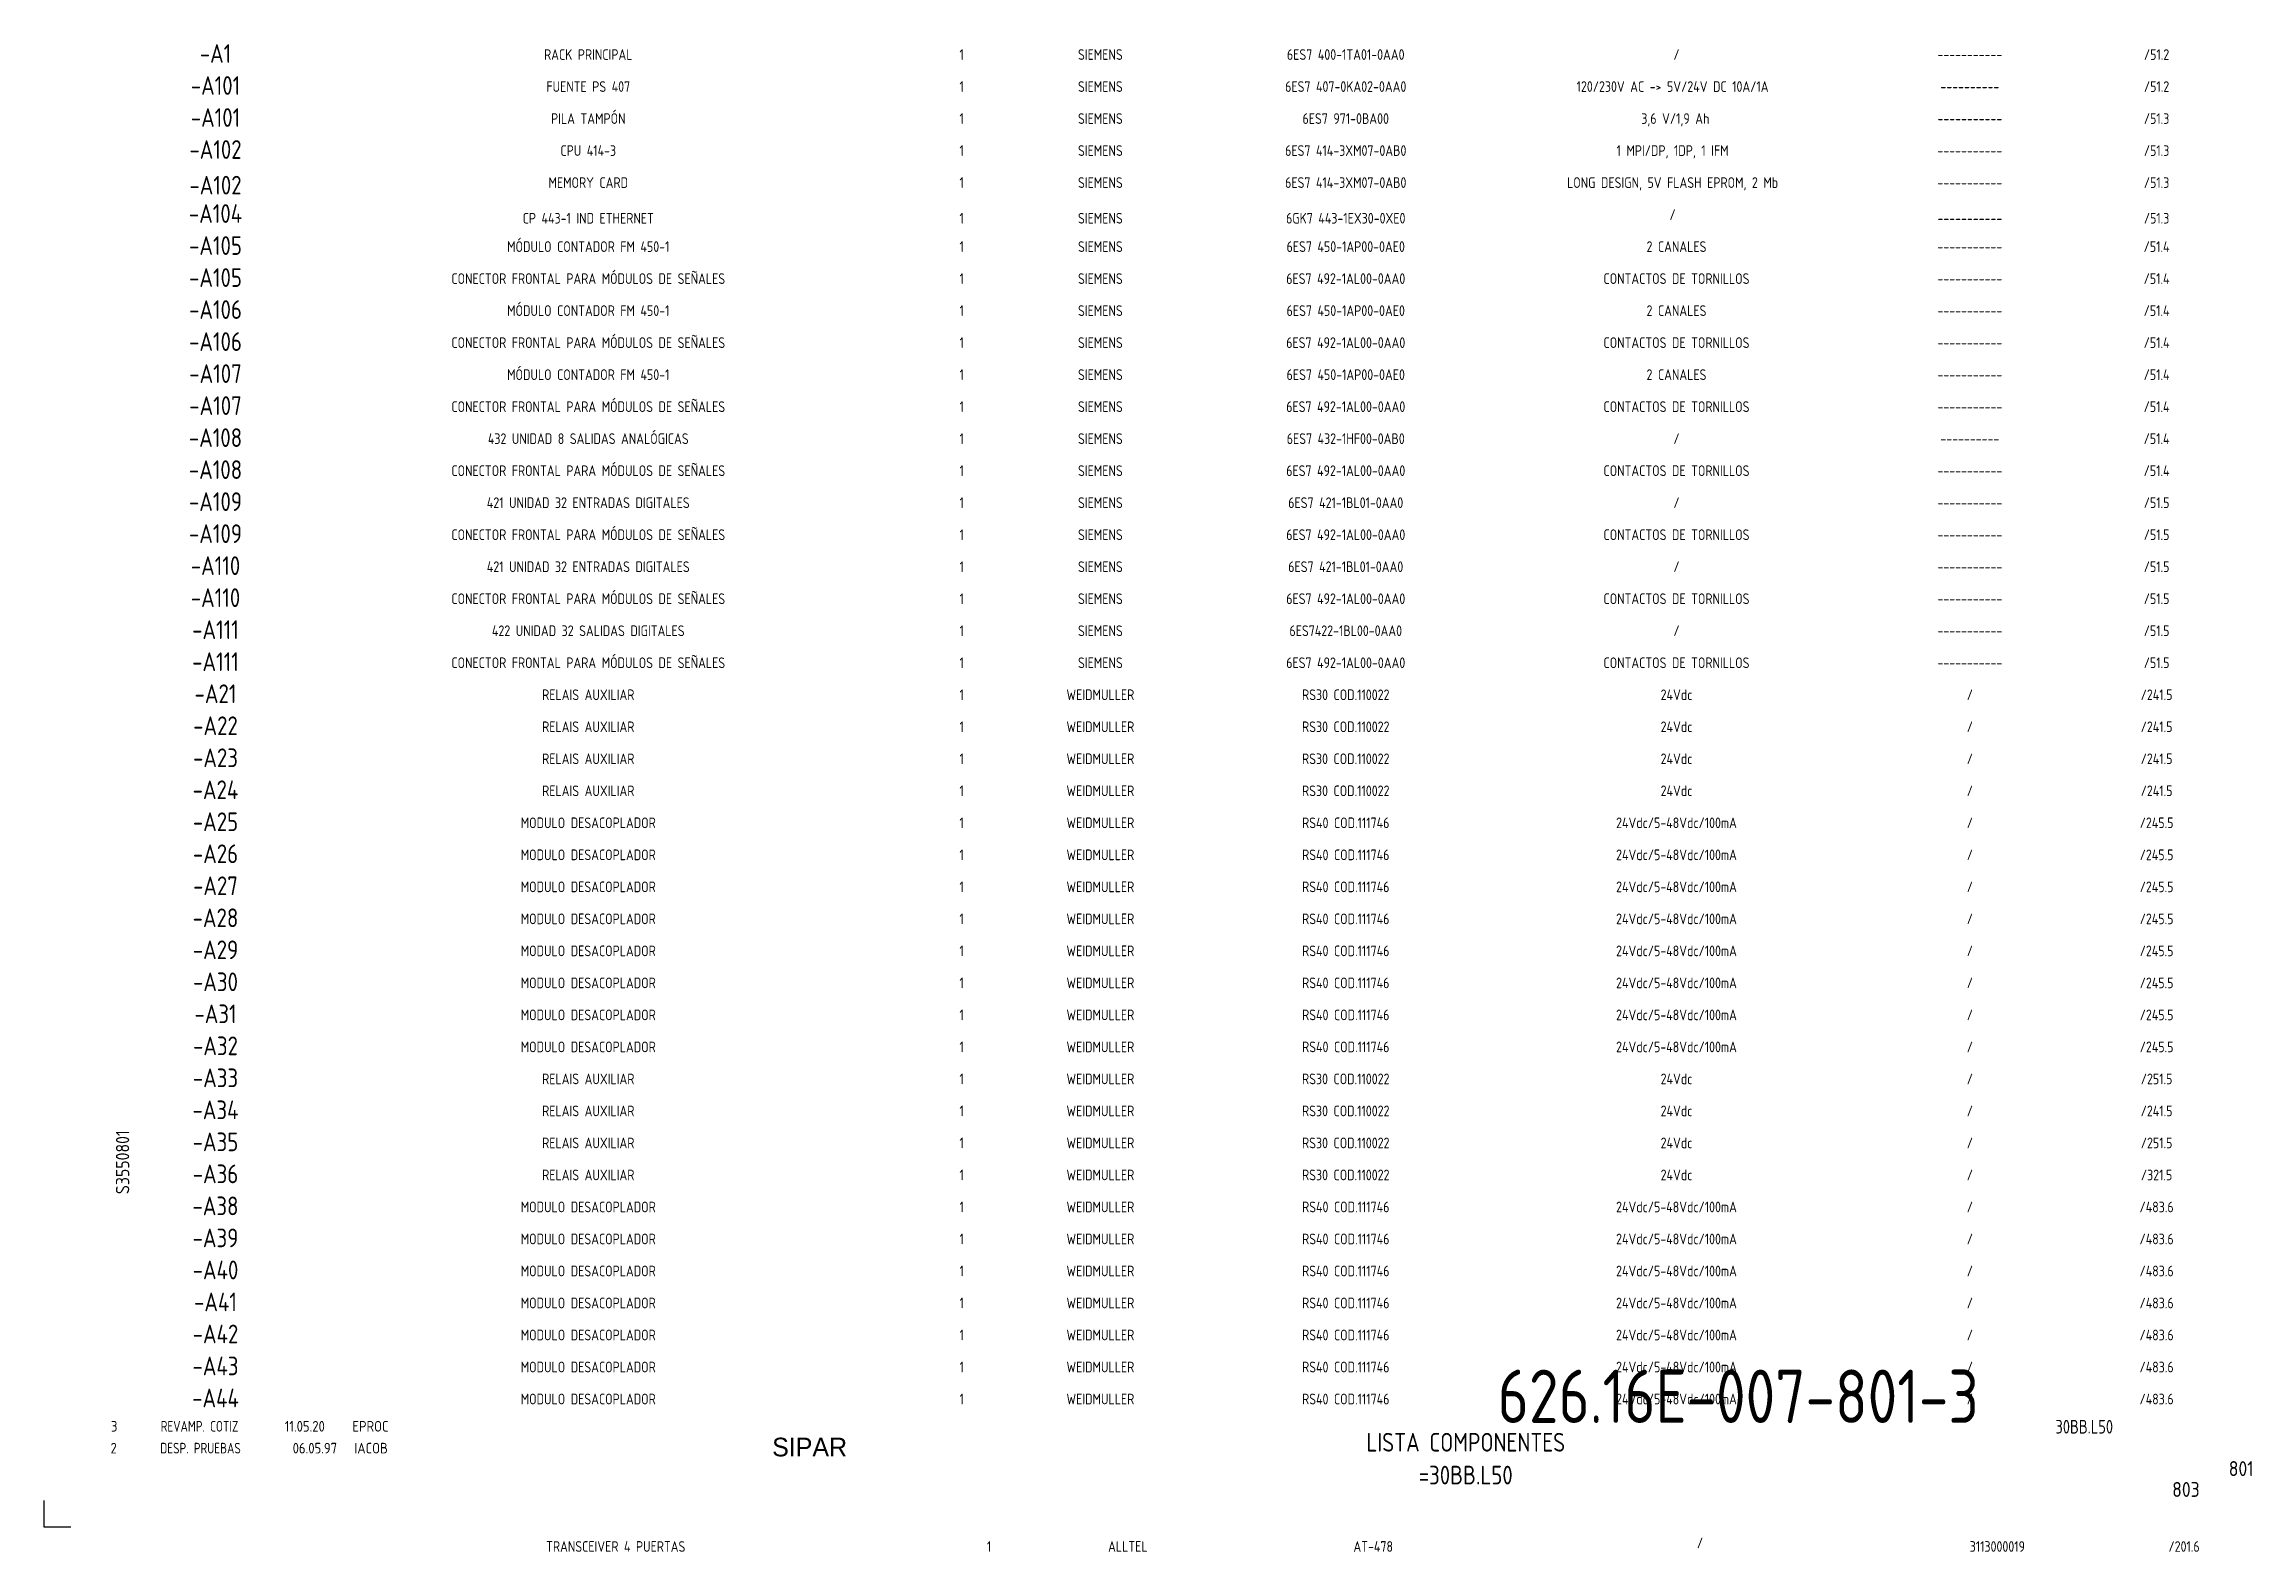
# Model space of a CAD drawing. Extents: x 0 to 414, y -5 to 278.
import ezdxf
from ezdxf.enums import TextEntityAlignment as Align

# ---------------------------------------------------------------- set-up
doc = ezdxf.new("R2010")
doc.units = 0
doc.header["$LTSCALE"] = 6
doc.header["$MEASUREMENT"] = 0
doc.layers.get('0').update_dxf_attribs({"linetype": 'CONTINUOUS'})
doc.layers.add('CART', color=7, linetype='CONTINUOUS')
doc.styles.add('DIN', font='DIN', dxfattribs={"width": 0.85})
doc.styles.add('X', font='UNIV.SHX', dxfattribs={"height": 3.5})

# ---------------------------------------------------------------- blocks, each defined once
blk = doc.blocks.new('REV2')
at = {"color": 3, "style": 'DIN'}
for s, width, p in [('2', 0.9, (12.45, 13.79)), ('DESP. PRUEBAS', 0.8, (21.76, 13.79)), ('06.05.97', 0.9, (46.59, 13.79)), ('IACOB', 0.9, (58.16, 13.79))]:
    blk.add_text(s, height=2, dxfattribs=dict(at, width=width)).set_placement(p)

msp = doc.modelspace()

# ---------------------------------------------------------------- linework, layer by layer
at = {"color": 7}
msp.add_lwpolyline([(5, 0), (0, 0), (0, 5)], dxfattribs=at)

# ---------------------------------------------------------------- block references
at = {"linetype": 'Continuous'}
msp.add_blockref('REV2', (0, 0), dxfattribs=at)

# ---------------------------------------------------------------- texts
at = {"color": 3, "style": 'DIN', "width": 0.85}
for s, p in [('-A1', (32.12, 274.45)), ('-A101', (32.12, 268.45)), ('-A101', (32.12, 262.45)), ('-A102', (32.12, 256.45)), ('-A102', (32.12, 249.77)), ('-A104', (32.12, 244.45)), ('-A105', (32.12, 238.45)), ('-A105', (32.12, 232.45)), ('-A106', (32.12, 226.45)), ('-A106', (32.12, 220.45)), ('-A107', (32.12, 214.45)), ('-A107', (32.12, 208.45)), ('-A108', (32.12, 202.45)), ('-A108', (32.12, 196.45)), ('-A109', (32.12, 190.45)), ('-A109', (32.12, 184.45)), ('-A110', (32.12, 178.45)), ('-A110', (32.12, 172.45)), ('-A111', (32.12, 166.45)), ('-A111', (32.12, 160.45)), ('-A21', (32.12, 154.45)), ('-A22', (32.12, 148.45)), ('-A23', (32.12, 142.45)), ('-A24', (32.12, 136.45)), ('-A25', (32.12, 130.45)), ('-A26', (32.12, 124.45)), ('-A27', (32.12, 118.45)), ('-A28', (32.12, 112.45)), ('-A29', (32.12, 106.45)), ('-A30', (32.12, 100.45)), ('-A31', (32.12, 94.45)), ('-A32', (32.12, 88.45)), ('-A33', (32.12, 82.45)), ('-A34', (32.12, 76.45)), ('-A35', (32.12, 70.45)), ('-A36', (32.12, 64.45)), ('-A38', (32.12, 58.45)), ('-A39', (32.12, 52.45)), ('-A40', (32.12, 46.45)), ('-A41', (32.12, 40.45)), ('-A42', (32.12, 34.45)), ('-A43', (32.12, 28.45)), ('-A44', (32.12, 22.45))]:
    msp.add_text(s, height=3.5, dxfattribs=at).set_placement(p, align=Align.CENTER)
at = {"style": 'DIN', "width": 0.85}
for s, p in [('RACK PRINCIPAL', (102, 275)), ('1', (172, 275)), ('SIEMENS', (198, 275)), ('6ES7 400-1TA01-0AA0', (244, 275)), ('/', (306, 275)), ('-----------', (361, 275)), ('/51.2', (396, 275)), ('FUENTE PS 407', (102, 269)), ('1', (172, 269)), ('SIEMENS', (198, 269)), ('6ES7 407-0KA02-0AA0', (244, 269)), ('120/230V AC -> 5V/24V DC 10A/1A', (305.27, 269)), ('----------', (361, 269)), ('/51.2', (396, 269)), ('PILA TAMPÓN', (102, 263)), ('1', (172, 263)), ('SIEMENS', (198, 263)), ('6ES7 971-0BA00', (244, 263)), (' 3,6 V/1,9 Ah', (305.27, 263)), ('/51.3', (396, 263)), ('-----------', (361, 263)), ('CPU 414-3', (102, 257)), ('1', (172, 257)), ('SIEMENS', (198, 257)), ('6ES7 414-3XM07-0AB0', (244, 257)), ('1 MPI/DP, 1DP, 1 IFM', (305.27, 257)), ('-----------', (361, 257)), ('/51.3', (396, 257)), ('MEMORY CARD', (102, 251)), ('1', (172, 251)), ('SIEMENS', (198, 251)), ('6ES7 414-3XM07-0AB0', (244, 251)), ('LONG DESIGN, 5V FLASH EPROM, 2 Mb', (305.27, 251)), ('/51.3', (396, 251)), ('-----------', (361, 251)), ('CP 443-1 IND ETHERNET', (102, 244.32)), ('1', (172, 244.32)), ('SIEMENS', (198, 244.32)), ('6GK7 443-1EX30-0XE0', (244, 244.32)), ('/', (305.27, 245)), ('-----------', (361, 244.32)), ('/51.3', (396, 244.32)), ('MÓDULO CONTADOR FM 450-1', (102, 239)), ('1', (172, 239)), ('SIEMENS', (198, 239)), ('6ES7 450-1AP00-0AE0', (244, 239)), ('2 CANALES', (306, 239)), ('/51.4', (396, 239)), ('-----------', (361, 239)), ('CONECTOR FRONTAL PARA MÓDULOS DE SEÑALES', (102, 233)), ('1', (172, 233)), ('SIEMENS', (198, 233)), ('6ES7 492-1AL00-0AA0', (244, 233)), ('CONTACTOS DE TORNILLOS', (306, 233)), ('-----------', (361, 233)), ('/51.4', (396, 233)), ('MÓDULO CONTADOR FM 450-1', (102, 227)), ('1', (172, 227)), ('SIEMENS', (198, 227)), ('6ES7 450-1AP00-0AE0', (244, 227)), ('2 CANALES', (306, 227)), ('-----------', (361, 227)), ('/51.4', (396, 227)), ('CONECTOR FRONTAL PARA MÓDULOS DE SEÑALES', (102, 221)), ('1', (172, 221)), ('SIEMENS', (198, 221)), ('6ES7 492-1AL00-0AA0', (244, 221)), ('CONTACTOS DE TORNILLOS', (306, 221)), ('-----------', (361, 221)), ('/51.4', (396, 221)), ('MÓDULO CONTADOR FM 450-1', (102, 215)), ('1', (172, 215)), ('SIEMENS', (198, 215)), ('6ES7 450-1AP00-0AE0', (244, 215)), ('2 CANALES', (306, 215)), ('-----------', (361, 215)), ('/51.4', (396, 215)), ('CONECTOR FRONTAL PARA MÓDULOS DE SEÑALES', (102, 209)), ('1', (172, 209)), ('SIEMENS', (198, 209)), ('6ES7 492-1AL00-0AA0', (244, 209)), ('CONTACTOS DE TORNILLOS', (306, 209)), ('-----------', (361, 209)), ('/51.4', (396, 209)), ('432 UNIDAD 8 SALIDAS ANALÓGICAS', (102, 203)), ('1', (172, 203)), ('SIEMENS', (198, 203)), ('6ES7 432-1HF00-0AB0', (244, 203)), ('/', (306, 203)), ('----------', (361, 203)), ('/51.4', (396, 203)), ('CONECTOR FRONTAL PARA MÓDULOS DE SEÑALES', (102, 197)), ('1', (172, 197)), ('SIEMENS', (198, 197)), ('6ES7 492-1AL00-0AA0', (244, 197)), ('CONTACTOS DE TORNILLOS', (306, 197)), ('/51.4', (396, 197)), ('-----------', (361, 197)), ('421 UNIDAD 32 ENTRADAS DIGITALES', (102, 191)), ('1', (172, 191)), ('SIEMENS', (198, 191)), ('6ES7 421-1BL01-0AA0', (244, 191)), ('/', (306, 191)), ('-----------', (361, 191)), ('/51.5', (396, 191)), ('CONECTOR FRONTAL PARA MÓDULOS DE SEÑALES', (102, 185)), ('1', (172, 185)), ('SIEMENS', (198, 185)), ('6ES7 492-1AL00-0AA0', (244, 185)), ('CONTACTOS DE TORNILLOS', (306, 185)), ('/51.5', (396, 185)), ('-----------', (361, 185)), ('421 UNIDAD 32 ENTRADAS DIGITALES', (102, 179)), ('1', (172, 179)), ('SIEMENS', (198, 179)), ('6ES7 421-1BL01-0AA0', (244, 179)), ('/', (306, 179)), ('-----------', (361, 179)), ('/51.5', (396, 179)), ('CONECTOR FRONTAL PARA MÓDULOS DE SEÑALES', (102, 173)), ('1', (172, 173)), ('SIEMENS', (198, 173)), ('6ES7 492-1AL00-0AA0', (244, 173)), ('CONTACTOS DE TORNILLOS', (306, 173)), ('-----------', (361, 173)), ('/51.5', (396, 173)), ('422 UNIDAD 32 SALIDAS DIGITALES', (102, 167)), ('1', (172, 167)), ('SIEMENS', (198, 167)), ('6ES7422-1BL00-0AA0', (244, 167)), ('/', (306, 167)), ('-----------', (361, 167)), ('/51.5', (396, 167)), ('CONECTOR FRONTAL PARA MÓDULOS DE SEÑALES', (102, 161)), ('1', (172, 161)), ('SIEMENS', (198, 161)), ('6ES7 492-1AL00-0AA0', (244, 161)), ('CONTACTOS DE TORNILLOS', (306, 161)), ('-----------', (361, 161)), ('/51.5', (396, 161)), ('RELAIS AUXILIAR', (102, 155)), ('1', (172, 155)), ('WEIDMULLER', (198, 155)), ('RS30 COD.110022', (244, 155)), ('24Vdc', (306, 155)), ('/', (361, 155)), ('/241.5', (396, 155)), ('RELAIS AUXILIAR', (102, 149)), ('1', (172, 149)), ('WEIDMULLER', (198, 149)), ('RS30 COD.110022', (244, 149)), ('24Vdc', (306, 149)), ('/', (361, 149)), ('/241.5', (396, 149)), ('RELAIS AUXILIAR', (102, 143)), ('1', (172, 143)), ('WEIDMULLER', (198, 143)), ('RS30 COD.110022', (244, 143)), ('24Vdc', (306, 143)), ('/', (361, 143)), ('/241.5', (396, 143)), ('RELAIS AUXILIAR', (102, 137)), ('1', (172, 137)), ('WEIDMULLER', (198, 137)), ('RS30 COD.110022', (244, 137)), ('24Vdc', (306, 137)), ('/', (361, 137)), ('/241.5', (396, 137)), ('MODULO DESACOPLADOR', (102, 131)), ('1', (172, 131)), ('WEIDMULLER', (198, 131)), ('RS40 COD.111746', (244, 131)), ('24Vdc/5-48Vdc/100mA', (306, 131)), ('/', (361, 131)), ('/245.5', (396, 131)), ('MODULO DESACOPLADOR', (102, 125)), ('1', (172, 125)), ('WEIDMULLER', (198, 125)), ('RS40 COD.111746', (244, 125)), ('24Vdc/5-48Vdc/100mA', (306, 125)), ('/', (361, 125)), ('/245.5', (396, 125)), ('MODULO DESACOPLADOR', (102, 119)), ('1', (172, 119)), ('WEIDMULLER', (198, 119)), ('RS40 COD.111746', (244, 119)), ('24Vdc/5-48Vdc/100mA', (306, 119)), ('/', (361, 119)), ('/245.5', (396, 119)), ('MODULO DESACOPLADOR', (102, 113)), ('1', (172, 113)), ('WEIDMULLER', (198, 113)), ('RS40 COD.111746', (244, 113)), ('24Vdc/5-48Vdc/100mA', (306, 113)), ('/', (361, 113)), ('/245.5', (396, 113)), ('MODULO DESACOPLADOR', (102, 107)), ('1', (172, 107)), ('WEIDMULLER', (198, 107)), ('RS40 COD.111746', (244, 107)), ('24Vdc/5-48Vdc/100mA', (306, 107)), ('/', (361, 107)), ('/245.5', (396, 107)), ('MODULO DESACOPLADOR', (102, 101)), ('1', (172, 101)), ('WEIDMULLER', (198, 101)), ('RS40 COD.111746', (244, 101)), ('24Vdc/5-48Vdc/100mA', (306, 101)), ('/', (361, 101)), ('/245.5', (396, 101)), ('MODULO DESACOPLADOR', (102, 95)), ('1', (172, 95)), ('WEIDMULLER', (198, 95)), ('RS40 COD.111746', (244, 95)), ('24Vdc/5-48Vdc/100mA', (306, 95)), ('/', (361, 95)), ('/245.5', (396, 95)), ('MODULO DESACOPLADOR', (102, 89)), ('1', (172, 89)), ('WEIDMULLER', (198, 89)), ('RS40 COD.111746', (244, 89)), ('24Vdc/5-48Vdc/100mA', (306, 89)), ('/', (361, 89)), ('/245.5', (396, 89)), ('RELAIS AUXILIAR', (102, 83)), ('1', (172, 83)), ('WEIDMULLER', (198, 83)), ('RS30 COD.110022', (244, 83)), ('24Vdc', (306, 83)), ('/', (361, 83)), ('/251.5', (396, 83)), ('RELAIS AUXILIAR', (102, 77)), ('1', (172, 77)), ('WEIDMULLER', (198, 77)), ('RS30 COD.110022', (244, 77)), ('24Vdc', (306, 77)), ('/', (361, 77)), ('/241.5', (396, 77)), ('RELAIS AUXILIAR', (102, 71)), ('1', (172, 71)), ('WEIDMULLER', (198, 71)), ('RS30 COD.110022', (244, 71)), ('24Vdc', (306, 71)), ('/', (361, 71)), ('/251.5', (396, 71)), ('RELAIS AUXILIAR', (102, 65)), ('1', (172, 65)), ('WEIDMULLER', (198, 65)), ('RS30 COD.110022', (244, 65)), ('24Vdc', (306, 65)), ('/', (361, 65)), ('/321.5', (396, 65)), ('MODULO DESACOPLADOR', (102, 59)), ('1', (172, 59)), ('WEIDMULLER', (198, 59)), ('RS40 COD.111746', (244, 59)), ('24Vdc/5-48Vdc/100mA', (306, 59)), ('/', (361, 59)), ('/483.6', (396, 59)), ('MODULO DESACOPLADOR', (102, 53)), ('1', (172, 53)), ('WEIDMULLER', (198, 53)), ('RS40 COD.111746', (244, 53)), ('24Vdc/5-48Vdc/100mA', (306, 53)), ('/', (361, 53)), ('/483.6', (396, 53)), ('MODULO DESACOPLADOR', (102, 47)), ('1', (172, 47)), ('WEIDMULLER', (198, 47)), ('RS40 COD.111746', (244, 47)), ('24Vdc/5-48Vdc/100mA', (306, 47)), ('/', (361, 47)), ('/483.6', (396, 47)), ('MODULO DESACOPLADOR', (102, 41)), ('1', (172, 41)), ('WEIDMULLER', (198, 41)), ('RS40 COD.111746', (244, 41)), ('24Vdc/5-48Vdc/100mA', (306, 41)), ('/', (361, 41)), ('/483.6', (396, 41)), ('MODULO DESACOPLADOR', (102, 35)), ('1', (172, 35)), ('WEIDMULLER', (198, 35)), ('RS40 COD.111746', (244, 35)), ('24Vdc/5-48Vdc/100mA', (306, 35)), ('/', (361, 35)), ('/483.6', (396, 35)), ('MODULO DESACOPLADOR', (102, 29)), ('1', (172, 29)), ('WEIDMULLER', (198, 29)), ('RS40 COD.111746', (244, 29)), ('24Vdc/5-48Vdc/100mA', (306, 29)), ('/', (361, 29)), ('/483.6', (396, 29)), ('MODULO DESACOPLADOR', (102, 23)), ('1', (172, 23)), ('WEIDMULLER', (198, 23)), ('RS40 COD.111746', (244, 23)), ('24Vdc/5-48Vdc/100mA', (306, 23)), ('/', (361, 23)), ('/483.6', (396, 23)), ('TRANSCEIVER 4 PUERTAS', (107.15, -4.64)), ('1', (177.15, -4.64)), ('ALLTEL', (203.15, -4.64)), ('AT-478', (249.15, -4.64)), ('/', (310.42, -3.96)), ('3113000019', (366.15, -4.64)), ('/201.6', (401.15, -4.64))]:
    msp.add_text(s, height=2, dxfattribs=at).set_placement(p, align=Align.CENTER)
at = {"color": 3, "style": 'DIN'}
for s, width, p in [('3', 0.9, (12.52, 17.89)), ('REVAMP. COTIZ', 0.8, (21.84, 17.89)), ('11.05.20', 0.9, (45.11, 17.89)), ('EPROC', 0.9, (57.79, 17.89))]:
    msp.add_text(s, height=2, dxfattribs=dict(at, width=width)).set_placement(p)
at = {"color": 2, "style": 'DIN', "width": 0.85}
for s, p in [('LISTA COMPONENTES', (266.5, 15.9)), ('=30BB.L50', (266.5, 9.75))]:
    msp.add_text(s, height=3.5, dxfattribs=at).set_placement(p, align=Align.MIDDLE)
at = {"color": 3, "style": 'DIN', "width": 0.8}
msp.add_text('30BB.L50', height=2.56, dxfattribs=at).set_placement((387.84, 17.53), align=Align.RIGHT)
at = {"color": 2, "insert": (272.47, 29.51), "char_height": 10, "width": 111.0411, "attachment_point": 1, "style": 'DIN'}
msp.add_mtext('626.16E-007-801-3', dxfattribs=at)
at = {"layer": 'CART', "color": 3, "style": 'DIN', "width": 0.9, "flags": 1}
msp.add_attdef('S3550801', text='', height=2.5, rotation=90, dxfattribs=at).set_placement((15.95, 68.38), align=Align.CENTER)
at = {"layer": 'CART', "color": 6, "style": 'X', "flags": 1}
msp.add_attdef('SIPAR', text='', height=3.5, dxfattribs=at).set_placement((143.5, 15), align=Align.MIDDLE)
at = {"layer": 'CART', "color": 7, "style": 'DIN', "width": 0.9, "flags": 1}
msp.add_attdef('803', (398.93, 5.65), '', height=2.8, dxfattribs=at)
at = {"layer": 'CART', "color": 2, "style": 'DIN', "width": 0.9, "flags": 1}
msp.add_attdef('801', text='', height=2.8, dxfattribs=at).set_placement((414.2, 9.56), align=Align.RIGHT)

doc.saveas('drawing.dxf')
